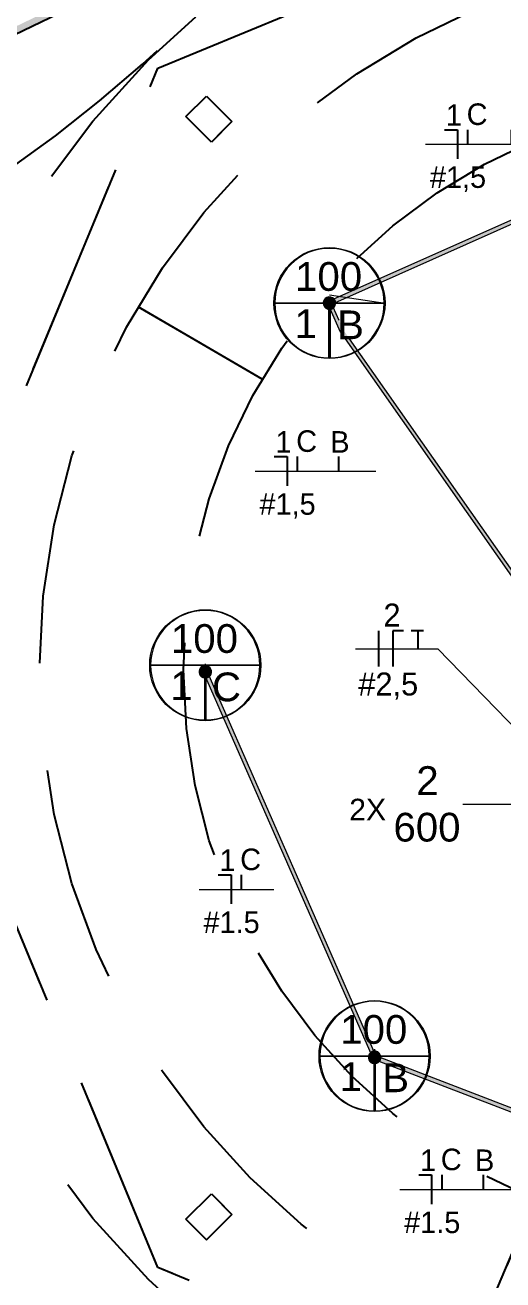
# Model space of a CAD drawing. Header units: metres. Extents: x 4 to 151, y -16 to 34.
# Drawn here: x 33.52 to 36.84, y 4.9 to 13.63 of the extents above; entities that cross this region are included whole.
import ezdxf

# ---------------------------------------------------------------- set-up
doc = ezdxf.new("R2010")
doc.units = ezdxf.units.M
for name, pattern in [('Hidden 1_5', [0.0022, 0.0015, -0.0007]), ('IMPORT-_Tracejado pequeno', [2.25, 1.5, -0.75]), ('IMPORT-DASHED2 _4_', [0.375, 0.25, -0.125])]:
    doc.linetypes.add(name, pattern=pattern)
for name, color, linetype, lineweight in [('A-DETL', 7, 'Continuous', 9), ('Dispositivos elétricos', 7, 'Continuous', 50), ('E-LITE-EQPM-IDEN', 7, 'Continuous', 9), ('E-POWR-CNDT', 7, 'Continuous', 25), ('G-ANNO-TEXT', 7, 'Continuous', 9), ('Identificadores de dispositivos elétricos', 7, 'Continuous', 9), ('KIRYA - PAREDE', 7, 'Continuous', 35), ('KIRYA - PISO', 7, 'Continuous', 9), ('KIRYA - PROJEÇÃO', 7, 'IMPORT-DASHED2 _4_', 9)]:
    doc.layers.add(name, color=color, linetype=linetype, lineweight=lineweight)
for name, color, linetype, lineweight, true_color in [('Base Revit Coremas_dwg', 7, 'Continuous', 9, 0x767676), ('Fase', 1, 'Continuous', 25, 0xff0000), ('Neutro', 5, 'Continuous', 25, 0x0000ff), ('Terra', 3, 'Continuous', 25, 0x00ff00)]:
    doc.layers.add(name, color=color, linetype=linetype, lineweight=lineweight, true_color=true_color)
doc.styles.add('Arial_1', font='arial.ttf', dxfattribs={"height": 0.2})
doc.styles.add('Arial_2', font='arial.ttf', dxfattribs={"height": 0.15})
doc.styles.add('Century Gothic_4', font='GOTHIC.TTF', dxfattribs={"height": 0.16})
doc.styles.add('Century Gothic_5', font='GOTHIC.TTF', dxfattribs={"height": 0.15})

# ---------------------------------------------------------------- blocks, each defined once
blk = doc.blocks.new('ELE_PRAÇA_COREMAS_rvt-1-PLANTA BAIXA - TÉRREO')
at = {"layer": 'E-POWR-CNDT', "lineweight": 5, "true_color": 0xbcbcbc}
for points in [[(3.6594, 10.526), (12.8111, 14.94), (12.8008, 14.9612), (3.6495, 10.5466), (3.6568, 10.5315)], [(3.6697, 10.5047), (12.821, 14.9193), (12.8111, 14.9399), (3.6594, 10.5259), (3.6697, 10.5047)]]:
    blk.add_hatch(color=9, dxfattribs=at).paths.add_polyline_path(points)
at = {"layer": 'E-POWR-CNDT', "color": 21, "true_color": 0xffabab}
blk.add_line((3.6697, 10.5047), (12.8214, 14.9185), dxfattribs=at)
blk = doc.blocks.new('Base Revit Coremas_dwg-8208185-PLANTA BAIXA - TÉRREO')
at = {"layer": 'KIRYA - PAREDE', "color": 254, "linetype": 'IMPORT-_Tracejado pequeno', "lineweight": 25, "true_color": 0xe3e3e3, "flags": 128}
for points in [[(11.2068, 12.9944), (11.3496, 13.1372), (11.5261, 12.9608), (11.3832, 12.8179), (11.2068, 12.9944), (11.3496, 13.1372), (11.5261, 12.9608), (11.3832, 12.8179)], [(11.2068, 5.3248), (11.3832, 5.5012), (11.5261, 5.3584), (11.3496, 5.1819), (11.2068, 5.3248), (11.3496, 5.1819), (11.5261, 5.3584), (11.3832, 5.5012)]]:
    blk.add_lwpolyline(points, close=True, dxfattribs=at)
at = {"layer": 'KIRYA - PISO', "color": 254, "linetype": 'IMPORT-_Tracejado pequeno', "lineweight": 25, "true_color": 0xe3e3e3, "flags": 128}
for points in [[(11.7368, 11.1675), (10.8737, 11.6725)], [(13.2417, 4.542), (13.6312, 5.463)]]:
    blk.add_lwpolyline(points, close=True, dxfattribs=at)
at = {"layer": 'KIRYA - PISO', "color": 254, "linetype": 'IMPORT-_Tracejado pequeno', "lineweight": 25, "true_color": 0xe3e3e3}
for radius in [6, 6, 5, 5, 4, 4]:
    blk.add_circle((15.1891, 9.1472), radius, dxfattribs=at)
blk.add_arc((3.9328, 21.2467), 10.5279, 279.58804, 313.61211, dxfattribs=at)
blk.add_arc((3.9328, 21.2467), 10.5279, 279.58804, 313.61211, dxfattribs=at)
at = {"layer": 'KIRYA - PROJEÇÃO', "color": 254, "linetype": 'IMPORT-_Tracejado pequeno', "lineweight": 25, "true_color": 0xe3e3e3, "flags": 128}
blk.add_lwpolyline([(9.2844, 9.1596), (11.0125, 13.3315), (15.1844, 15.0596), (19.3564, 13.3315), (21.0844, 9.1596), (19.3564, 4.9877), (15.1844, 3.2596), (11.0125, 4.9877), (9.2844, 9.1596), (11.0125, 13.3315), (15.1844, 15.0596), (19.3564, 13.3315), (21.0844, 9.1596), (19.3564, 4.9877), (15.1844, 3.2596), (11.0125, 4.9877)], close=True, dxfattribs=at)
blk = doc.blocks.new('PVC Corrugado Amarelo_Caixa de Octogonal 4x4 - PVC Corrugado Amarelo_Caixa de Octogonal 4x4-V31-PLANTA BAIXA - TÉRREO')
at = {"layer": 'Dispositivos elétricos', "linetype": 'Hidden 1_5', "lineweight": 9, "true_color": 0xffff00}
h = blk.add_hatch(color=2, dxfattribs=at)
h.paths.add_polyline_path([(0.0113, -0.042), (0.0198, -0.0385), (0.0164, -0.0344), (0.0351, -0.017), (0.0383, -0.0203), (0.0423, -0.0088), (0.0435, 0), (0.0417, 0.012), (0.0358, 0.0242), (0.0284, 0.0326), (0.0208, 0.0381), (0.0081, 0.0424), (-0.0043, 0.0429), (-0.0146, 0.0406), (-0.0217, 0.0377), (-0.0326, 0.0284), (-0.0381, 0.0208), (-0.0424, 0.0082), (-0.0435, 0), (-0.0417, -0.012), (-0.0377, -0.0217), (-0.0292, -0.0319), (-0.0217, -0.0377), (-0.0082, -0.0424), (0, -0.0435)])
h.paths.add_polyline_path([(0.0148, -0.0358), (-0.0153, -0.0353), (-0.0358, -0.0142), (-0.0352, 0.0154), (-0.0148, 0.0358), (0.0159, 0.0347), (0.0358, 0.0148), (0.0352, -0.0154), (0.0161, -0.0346)])
blk.add_hatch(color=2, dxfattribs=at).paths.add_polyline_path([(0.0148, -0.0358), (0.0358, -0.0148), (0.0358, 0.0148), (0.014, 0.0358), (-0.0148, 0.0358), (-0.0358, 0.0148), (-0.0358, -0.0148), (-0.0148, -0.0358), (0.0114, -0.0358)])
at = {"layer": 'A-DETL', "linetype": 'Hidden 1_5'}
blk.add_arc((0, 0), 0.0435, 297.30262, 332.00707, dxfattribs=at)
at = {"layer": 'Dispositivos elétricos', "lineweight": 9}
for p, q in [((-0.0148, 0.0358), (-0.0358, 0.0148)), ((-0.0358, 0.0148), (-0.0358, -0.0148)), ((0.0148, 0.0358), (-0.0148, 0.0358)), ((0.0358, 0.0148), (0.0148, 0.0358)), ((0.0358, -0.0148), (0.0358, 0.0148)), ((-0.0358, -0.0148), (-0.0148, -0.0358)), ((-0.0148, -0.0358), (0.0148, -0.0358)), ((0.0148, -0.0358), (0.0358, -0.0148))]:
    blk.add_line(p, q, dxfattribs=at)
for start, end in [(360, 180), (180, 297.23709), (332.0726, 360)]:
    blk.add_arc((0, 0), 0.0435, start, end, dxfattribs=at)
blk = doc.blocks.new('PVC Corrugado Amarelo_Caixa de Octogonal 4x4 - PVC Corrugado Amarelo_Caixa de Octogonal 4x4-V35-PLANTA BAIXA - TÉRREO')
at = {"layer": 'Dispositivos elétricos', "linetype": 'Hidden 1_5', "lineweight": 9, "true_color": 0xffff00}
h = blk.add_hatch(color=2, dxfattribs=at)
h.paths.add_polyline_path([(0.0377, -0.0217), (0.0413, -0.013), (0.0358, -0.013), (0.0358, -0.0148), (0.0133, -0.0358), (-0.0153, -0.0353), (-0.0358, -0.0133), (-0.0353, 0.0153), (-0.014, 0.0358), (-0.013, 0.0366), (-0.013, 0.0413), (-0.0242, 0.0358), (-0.0325, 0.0285), (-0.0392, 0.0182), (-0.0424, 0.0082), (-0.0432, -0.0019), (-0.0416, -0.0122), (-0.0371, -0.0224), (-0.0308, -0.0308), (-0.021, -0.038), (-0.0113, -0.042), (0.0019, -0.0432), (0.0122, -0.0416), (0.022, -0.0375), (0.0308, -0.0308)])
h.paths.add_polyline_path([(0.0413, 0.0129), (0.035, 0.0252), (0.0308, 0.0308), (0.021, 0.038), (0.0129, 0.0413), (0.0129, 0.0358), (0.0148, 0.0358), (0.0358, 0.014), (0.0366, 0.0129), (0.0401, 0.0129)])
blk.add_hatch(color=2, dxfattribs=at).paths.add_polyline_path([(0.0358, -0.0148), (0.0358, 0.0148), (0.0148, 0.0358), (-0.0148, 0.0358), (-0.0358, 0.0148), (-0.0353, -0.0153), (-0.0148, -0.0358), (0.0148, -0.0358), (0.0343, -0.0163)])
at = {"layer": 'A-DETL', "linetype": 'Hidden 1_5'}
for start, end in [(72.6473, 107.3527), (360, 17.33295), (342.66705, 360)]:
    blk.add_arc((0, 0), 0.0435, start, end, dxfattribs=at)
at = {"layer": 'Dispositivos elétricos', "lineweight": 9}
for p, q in [((-0.0148, 0.0358), (-0.0358, 0.0148)), ((-0.0358, 0.0148), (-0.0358, -0.0148)), ((0.0148, 0.0358), (-0.0148, 0.0358)), ((0.0358, 0.0148), (0.0148, 0.0358)), ((0.0358, -0.0148), (0.0358, 0.0148)), ((-0.0358, -0.0148), (-0.0148, -0.0358)), ((-0.0148, -0.0358), (0.0148, -0.0358)), ((0.0148, -0.0358), (0.0358, -0.0148))]:
    blk.add_line(p, q, dxfattribs=at)
for start, end in [(107.41823, 180), (180, 342.60152), (17.39848, 72.58177)]:
    blk.add_arc((0, 0), 0.0435, start, end, dxfattribs=at)
blk = doc.blocks.new('PVC Corrugado Amarelo_Caixa de Octogonal 4x4 - PVC Corrugado Amarelo_Caixa de Octogonal 4x4-V38-PLANTA BAIXA - TÉRREO')
at = {"layer": 'Dispositivos elétricos', "linetype": 'Hidden 1_5', "lineweight": 9, "true_color": 0xffff00}
h = blk.add_hatch(color=2, dxfattribs=at)
h.paths.add_polyline_path([(-0.0217, -0.0377), (-0.0113, -0.042), (0.0019, -0.0432), (0.015, -0.0405), (0.0196, -0.0379), (0.0157, -0.035), (0.0133, -0.0358), (-0.0153, -0.0353), (-0.0358, -0.0133), (-0.0353, 0.0153), (-0.014, 0.0358), (-0.0129, 0.0366), (-0.0129, 0.0413), (-0.0217, 0.0377), (-0.0308, 0.0308), (-0.0392, 0.0182), (-0.0424, 0.0082), (-0.0432, -0.0019), (-0.0416, -0.0122), (-0.0358, -0.0242), (-0.0299, -0.0314)])
h.paths.add_polyline_path([(0.0384, -0.0201), (0.0424, -0.0082), (0.0429, 0.0044), (0.0406, 0.0147), (0.0375, 0.022), (0.0285, 0.0325), (0.021, 0.038), (0.013, 0.0413), (0.013, 0.0358), (0.0148, 0.0358), (0.0358, 0.014), (0.0358, -0.0148), (0.0353, -0.017), (0.0377, -0.0193)])
blk.add_hatch(color=2, dxfattribs=at).paths.add_polyline_path([(-0.0148, -0.0358), (0.0148, -0.0358), (0.0358, -0.0148), (0.0358, 0.0148), (0.0148, 0.0358), (-0.0148, 0.0358), (-0.0358, 0.0148), (-0.0353, -0.0154), (-0.0266, -0.024)])
at = {"layer": 'A-DETL', "linetype": 'Hidden 1_5'}
for start, end in [(72.60987, 107.31312), (297.6473, 332.3527)]:
    blk.add_arc((0, 0), 0.0435, start, end, dxfattribs=at)
at = {"layer": 'Dispositivos elétricos', "lineweight": 9}
for p, q in [((-0.0148, 0.0358), (-0.0358, 0.0148)), ((-0.0358, 0.0148), (-0.0358, -0.0148)), ((0.0148, 0.0358), (-0.0148, 0.0358)), ((0.0358, 0.0148), (0.0148, 0.0358)), ((0.0358, -0.0148), (0.0358, 0.0148)), ((-0.0358, -0.0148), (-0.0148, -0.0358)), ((-0.0148, -0.0358), (0.0148, -0.0358)), ((0.0148, -0.0358), (0.0358, -0.0148))]:
    blk.add_line(p, q, dxfattribs=at)
for start, end in [(107.37865, 180), (180, 297.58177), (360, 72.54434), (332.41823, 360)]:
    blk.add_arc((0, 0), 0.0435, start, end, dxfattribs=at)
blk = doc.blocks.new('Tag de Luminárias de Teto 2 - Tag de Luminárias de Teto 2-3493498-PLANTA BAIXA - TÉRREO')
at = {"layer": 'E-LITE-EQPM-IDEN'}
for p, q in [((-0.003861, 0), (0.003861, 0)), ((-0.0038, 0.00001), (0.0038, 0.00001)), ((0, 0), (0, -0.003861)), ((-0.000039, -0.00001), (-0.0038, -0.00001)), ((-0.000039, -0.00381), (-0.000039, -0.00001)), ((0.000039, -0.00001), (0.000039, -0.00381)), ((0.0038, -0.00001), (0.000039, -0.00001))]:
    blk.add_line(p, q, dxfattribs=at)
blk.add_circle((0, 0), 0.003861, dxfattribs=at)
for centre, start, end in [((0, 0.00001), 360, 180), ((0, -0.00001), 180, 269.41101), ((0, -0.00001), 270.58899, 360)]:
    blk.add_arc(centre, 0.0038, start, end, dxfattribs=at)
blk = doc.blocks.new('Fiação_Tags Lighting Fixture - 5_ NR-3746632-PLANTA BAIXA - TÉRREO')
at = {"layer": 'E-LITE-EQPM-IDEN', "color": 5, "lineweight": 25, "true_color": 0x0000ff}
for p, q in [((-0.001283, -0.001642), (-0.000384, -0.001642)), ((-0.000384, -0.001642), (-0.000384, -0.003664))]:
    blk.add_line(p, q, dxfattribs=at)
at = {"layer": 'E-LITE-EQPM-IDEN', "lineweight": 25}
blk.add_line((0.000325, -0.001642), (0.000325, -0.002653), dxfattribs=at)
at = {"layer": 'E-LITE-EQPM-IDEN'}
blk.add_line((-0.002595, -0.002653), (0.002595, -0.002653), dxfattribs=at)
blk = doc.blocks.new('Fiação_PEX_Tags Eletrical Fixtures - 2_ FNT-4480792-PLANTA BAIXA - TÉRREO')
at = {"layer": 'Fase'}
blk.add_line((-0.000983, 0.00125), (-0.000983, -0.00125), dxfattribs=at)
at = {"layer": 'Identificadores de dispositivos elétricos'}
blk.add_line((-0.002569, 0), (0.003149, 0), dxfattribs=at)
at = {"layer": 'Neutro'}
for p, q in [((0.000017, 0.00125), (0.000017, -0.00125)), ((0.000017, 0.00125), (0.000017, -0.000772)), ((0.000759, 0.00125), (0.000017, 0.00125))]:
    blk.add_line(p, q, dxfattribs=at)
at = {"layer": 'Terra'}
for p, q in [((0.002149, 0.00125), (0.00129, 0.00125)), ((0.001746, 0.00125), (0.001746, 0))]:
    blk.add_line(p, q, dxfattribs=at)
blk = doc.blocks.new('Fiação_Tags Lighting Fixture - 9d_ R-3746644-PLANTA BAIXA - TÉRREO')
at = {"layer": 'E-LITE-EQPM-IDEN', "lineweight": 25}
blk.add_line((0, -0.001642), (0, -0.002653), dxfattribs=at)
at = {"layer": 'E-LITE-EQPM-IDEN'}
blk.add_line((-0.002595, -0.002653), (0.002595, -0.002653), dxfattribs=at)

msp = doc.modelspace()

# ---------------------------------------------------------------- hatches: boundary and pattern name
at = {"layer": 'E-POWR-CNDT', "lineweight": 5, "true_color": 0x353535}
for points in [[(35.6711, 11.7118), (38.508, 12.9749), (38.5018, 12.9863), (35.6661, 11.7233), (35.6698, 11.7149)], [(35.6764, 11.7), (38.5131, 12.9635), (38.508, 12.9749), (35.6711, 11.7118), (35.6762, 11.7004)], [(35.7129, 11.4981), (35.7248, 11.5034), (35.653, 11.6646), (35.6416, 11.6584), (35.7129, 11.4981)], [(35.7248, 11.5034), (35.735, 11.5092), (35.7356, 11.5108), (35.6644, 11.6697), (35.653, 11.6646), (35.722, 11.5096)], [(37.0058, 9.6513), (37.0164, 9.6587), (35.7248, 11.5034), (35.7145, 11.4955), (37.0057, 9.6515)], [(37.0164, 9.6587), (37.0267, 9.6667), (35.7357, 11.5096), (35.7279, 11.5048), (35.7278, 11.5048), (35.7248, 11.5034), (37.0141, 9.6621)], [(35.9257, 6.4775), (35.9376, 6.4827), (34.7897, 9.0998), (34.7782, 9.0936), (35.9256, 6.4777)], [(35.9376, 6.4827), (35.949, 6.4888), (34.8012, 9.1048), (34.7897, 9.0998), (35.9349, 6.4887)], [(38.5795, 5.4256), (38.5841, 5.4376), (35.9855, 6.4371), (35.9815, 6.4248), (38.5788, 5.4258)], [(38.5841, 5.4376), (38.5881, 5.45), (35.99, 6.4488), (35.9855, 6.4371), (38.5829, 5.4381)]]:
    msp.add_hatch(color=250, dxfattribs=at).paths.add_polyline_path(points)

# ---------------------------------------------------------------- linework, layer by layer
at = {"layer": 'A-DETL', "linetype": 'Hidden 1_5'}
for p, q in [((35.7354, 11.5108), (35.7301, 11.5071)), ((35.7307, 11.506), (35.7366, 11.5087)), ((35.947, 6.4868), (35.9494, 6.4879))]:
    msp.add_line(p, q, dxfattribs=at)
at = {"layer": 'E-LITE-EQPM-IDEN'}
for p, q in [((35.6384, 11.7547), (36.0246, 11.6973)), ((34.7753, 9.189), (34.7753, 8.7925)), ((35.9521, 6.5074), (35.9521, 6.0732))]:
    msp.add_line(p, q, dxfattribs=at)
at = {"layer": 'E-POWR-CNDT', "lineweight": 9}
for p, q in [((38.5027, 12.9867), (35.6659, 11.7237)), ((35.6764, 11.7), (38.5133, 12.9631)), ((35.6412, 11.6593), (35.7129, 11.4981)), ((35.7061, 11.5772), (35.6648, 11.6698)), ((35.7129, 11.4981), (35.7278, 11.5048)), ((35.7275, 11.5053), (35.7142, 11.496)), ((35.7142, 11.496), (37.0173, 9.6349)), ((35.7301, 11.5071), (35.7276, 11.5054)), ((35.7279, 11.5048), (35.7307, 11.506)), ((37.0385, 9.6498), (35.7784, 11.4494)), ((34.8016, 9.105), (34.7778, 9.0946)), ((34.7778, 9.0946), (35.9257, 6.4775)), ((35.9494, 6.4879), (34.8016, 9.105)), ((35.9257, 6.4775), (35.9376, 6.4827)), ((35.9809, 6.425), (38.5795, 5.4256)), ((38.5888, 5.4497), (35.9902, 6.4492))]:
    msp.add_line(p, q, dxfattribs=at)
at = {"layer": 'Identificadores de dispositivos elétricos'}
for p, q in [((36.9567, 8.7113), (36.3921, 9.2934)), ((37.6163, 8.2098), (36.5663, 8.2098))]:
    msp.add_line(p, q, dxfattribs=at)

# ---------------------------------------------------------------- block references
at = {"lineweight": 5}
msp.add_blockref('ELE_PRAÇA_COREMAS_rvt-1-PLANTA BAIXA - TÉRREO', (23.4343, 0), dxfattribs=at)
at = {"layer": 'A-DETL', "linetype": 'Hidden 1_5'}
for name, p, rotation in [('PVC Corrugado Amarelo_Caixa de Octogonal 4x4 - PVC Corrugado Amarelo_Caixa de Octogonal 4x4-V35-PLANTA BAIXA - TÉRREO', (35.6384, 11.6973), 294.0000000000024), ('PVC Corrugado Amarelo_Caixa de Octogonal 4x4 - PVC Corrugado Amarelo_Caixa de Octogonal 4x4-V31-PLANTA BAIXA - TÉRREO', (34.7753, 9.1328), 338.9622118922015), ('PVC Corrugado Amarelo_Caixa de Octogonal 4x4 - PVC Corrugado Amarelo_Caixa de Octogonal 4x4-V38-PLANTA BAIXA - TÉRREO', (35.9521, 6.45), 23.96221189220139)]:
    msp.add_blockref(name, p, dxfattribs=dict(at, rotation=rotation))
at = {"layer": 'Base Revit Coremas_dwg', "color": 254, "linetype": 'IMPORT-_Tracejado pequeno', "lineweight": 25, "true_color": 0xe3e3e3}
msp.add_blockref('Base Revit Coremas_dwg-8208185-PLANTA BAIXA - TÉRREO', (23.4343, 0), dxfattribs=at)
at = {"layer": 'E-LITE-EQPM-IDEN', "xscale": 99.99999999999993, "yscale": 99.99999999999993, "zscale": 99.99999999999993}
for name, p in [('Fiação_Tags Lighting Fixture - 5_ NR-3746632-PLANTA BAIXA - TÉRREO', (36.5665, 13.0674)), ('Fiação_Tags Lighting Fixture - 9d_ R-3746644-PLANTA BAIXA - TÉRREO', (36.9015, 13.0674)), ('Tag de Luminárias de Teto 2 - Tag de Luminárias de Teto 2-3493498-PLANTA BAIXA - TÉRREO', (35.6384, 11.6973)), ('Fiação_Tags Lighting Fixture - 5_ NR-3746632-PLANTA BAIXA - TÉRREO', (35.3819, 10.7935)), ('Fiação_Tags Lighting Fixture - 9d_ R-3746644-PLANTA BAIXA - TÉRREO', (35.7008, 10.7935)), ('Tag de Luminárias de Teto 2 - Tag de Luminárias de Teto 2-3493498-PLANTA BAIXA - TÉRREO', (34.7753, 9.1787)), ('Fiação_Tags Lighting Fixture - 5_ NR-3746632-PLANTA BAIXA - TÉRREO', (34.9928, 7.8837)), ('Tag de Luminárias de Teto 2 - Tag de Luminárias de Teto 2-3493498-PLANTA BAIXA - TÉRREO', (35.9521, 6.4594)), ('Fiação_Tags Lighting Fixture - 5_ NR-3746632-PLANTA BAIXA - TÉRREO', (36.3871, 5.7964)), ('Fiação_Tags Lighting Fixture - 9d_ R-3746644-PLANTA BAIXA - TÉRREO', (36.7069, 5.7964))]:
    msp.add_blockref(name, p, dxfattribs=at)
at = {"layer": 'Identificadores de dispositivos elétricos', "color": 1, "true_color": 0xff0000, "xscale": 99.99999999999993, "yscale": 99.99999999999993, "zscale": 99.99999999999993}
msp.add_blockref('Fiação_PEX_Tags Eletrical Fixtures - 2_ FNT-4480792-PLANTA BAIXA - TÉRREO', (36.0772, 9.2935), dxfattribs=at)

# ---------------------------------------------------------------- texts
at = {"layer": 'E-LITE-EQPM-IDEN', "attachment_point": 1}
for s, insert, char_height, width, style in [('1', (36.4475, 13.0807), 0.15, 0.144304, 'Century Gothic_5'), ('C', (36.5919, 13.0865), 0.15, 0.208439, 'Century Gothic_5'), ('#1,5', (36.3368, 12.6489), 0.15, 0.545147, 'Century Gothic_5'), ('100', (35.3997, 11.9826), 0.2, 0.577215, 'Arial_1'), ('1', (35.3956, 11.6539), 0.2, 0.192405, 'Arial_1'), ('B', (35.6918, 11.6461), 0.2, 0.232489, 'Arial_1'), ('1', (35.2629, 10.8067), 0.15, 0.144304, 'Century Gothic_5'), ('C', (35.4073, 10.8125), 0.15, 0.208439, 'Century Gothic_5'), ('B', (35.6443, 10.8067), 0.15, 0.144304, 'Century Gothic_5'), ('#1,5', (35.1522, 10.3749), 0.15, 0.545147, 'Century Gothic_5'), ('100', (34.5366, 9.464), 0.2, 0.577215, 'Arial_1'), ('1', (34.5324, 9.1353), 0.2, 0.192405, 'Arial_1'), ('C', (34.8221, 9.1275), 0.2, 0.248523, 'Arial_1'), ('1', (34.8738, 7.8969), 0.15, 0.144304, 'Century Gothic_5'), ('C', (35.0182, 7.9028), 0.15, 0.208439, 'Century Gothic_5'), ('#1.5', (34.7631, 7.4652), 0.15, 0.545147, 'Century Gothic_5'), ('100', (35.7134, 6.7447), 0.2, 0.577215, 'Arial_1'), ('1', (35.7092, 6.416), 0.2, 0.192405, 'Arial_1'), ('B', (36.0055, 6.4082), 0.2, 0.232489, 'Arial_1'), ('1', (36.2681, 5.8096), 0.15, 0.144304, 'Century Gothic_5'), ('C', (36.4125, 5.8155), 0.15, 0.208439, 'Century Gothic_5'), ('B', (36.6504, 5.8096), 0.15, 0.144304, 'Century Gothic_5'), ('#1.5', (36.1574, 5.3778), 0.15, 0.545147, 'Century Gothic_5')]:
    msp.add_mtext(s, dxfattribs=dict(at, insert=insert, char_height=char_height, width=width, style=style))
at = {"layer": 'G-ANNO-TEXT', "insert": (35.7759, 8.2492), "char_height": 0.15, "width": 0.312658, "attachment_point": 1, "style": 'Arial_2'}
msp.add_mtext('2X', dxfattribs=at)
at = {"layer": 'Identificadores de dispositivos elétricos', "attachment_point": 1}
for s, insert, char_height, width, style in [('2', (36.0139, 9.6072), 0.16, 0.152321, 'Century Gothic_4'), ('#2,5', (35.8389, 9.1277), 0.16, 0.577215, 'Century Gothic_4'), ('2', (36.2421, 8.4758), 0.2, 0.192405, 'Arial_1'), ('600', (36.0833, 8.1517), 0.2, 0.577215, 'Arial_1')]:
    msp.add_mtext(s, dxfattribs=dict(at, insert=insert, char_height=char_height, width=width, style=style))

doc.saveas('drawing.dxf')
